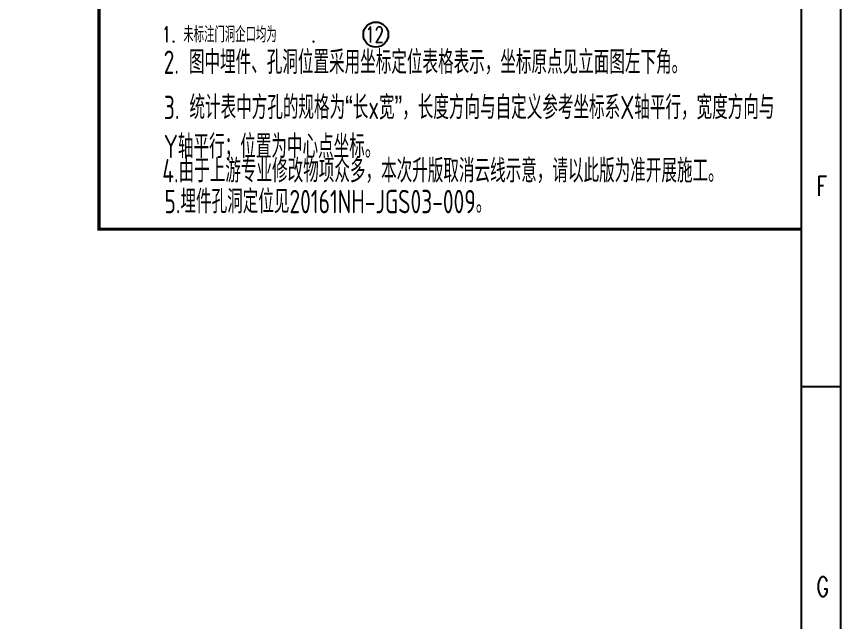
# Model space of a CAD drawing. Extents: x -383207 to 558143, y -95136 to 11777.
# Drawn here: x 321445 to 326723, y -90098 to -86223 of the extents above; entities that cross this region are included whole.
import ezdxf
from ezdxf.enums import TextEntityAlignment as Align

# ---------------------------------------------------------------- set-up
doc = ezdxf.new("R2010")
doc.units = 0
doc.linetypes.add('CONTINOUS', pattern=[0])
doc.layers.get('0').update_dxf_attribs({"linetype": 'CONTINUOUS'})
for name, color, linetype in [('B版云线202106', 2, 'CONTINUOUS'), ('TEXT', 4, 'CONTINUOUS'), ('图框', 4, 'CONTINOUS'), ('缩略图', 4, 'CONTINUOUS')]:
    doc.layers.add(name, color=color, linetype=linetype)
doc.styles.add('ACP1000普通样式', font='tssdeng.shx', dxfattribs={"width": 0.7, "bigfont": 'tssdchn.shx'})
doc.styles.add('HZ', font='TXT.shx', dxfattribs={"width": 0.7, "bigfont": 'hz.shx'})
doc.styles.add('RH', font='romans.shx', dxfattribs={"width": 0.7, "bigfont": 'hz.shx'})

# ---------------------------------------------------------------- blocks, each defined once
blk = doc.blocks.new('tk2')
at = {"color": 4, "flags": 128}
blk.add_lwpolyline([(119249.9, -525783.4), (119249.9, -546808.4)], dxfattribs=at)
blk.add_lwpolyline([(90149.9, -526033.4), (118997.9, -526033.4), (118997.9, -546558.4), (90149.9, -546558.4)], close=True)
at = {"flags": 128}
blk.add_lwpolyline([(118999.9, -541427.2), (119249.9, -541427.2)], dxfattribs=at)
at = {"color": 0, "style": 'HZ', "width": 0.7}
for s, p in [('F', (119096.3, -540207.1)), ('G', (119096.3, -542772.7))]:
    blk.add_text(s, height=125, dxfattribs=at).set_placement(p)

msp = doc.modelspace()

# ---------------------------------------------------------------- linework, layer by layer
msp.add_lwpolyline([(296998.5, -72948.5), (326723.5, -72948.5), (326723.5, -93973.5), (296998.5, -93973.5)], close=True)
at = {"layer": '图框', "color": 6}
msp.add_circle((323746.8, -86338.9), 80, dxfattribs=at)
at = {"layer": '缩略图', "const_width": 20}
msp.add_lwpolyline([(326473.5, -87585.7), (321973.5, -87585.7), (321973.5, -73198.5)], dxfattribs=at)

# ---------------------------------------------------------------- block references
at = {"layer": 'B版云线202106'}
msp.add_blockref('tk2', (207473.6, 452834.9), dxfattribs=at)

# ---------------------------------------------------------------- texts
at = {"layer": 'TEXT', "color": 1, "style": 'ACP1000普通样式', "width": 0.7}
for s, p in [('2. 图中埋件、孔洞位置采用坐标定位表格表示，坐标原点见立面图左下角。', (322387.8, -86636.2)), ('4.由于上游专业修改物项众多，本次升版取消云线示意，请以此版为准开展施工。', (322378.9, -87331.4)), ('5.埋件孔洞定位见20161NH-JGS03-009。', (322392.8, -87528.8))]:
    msp.add_text(s, height=150, dxfattribs=at).set_placement(p, align=Align.BOTTOM_LEFT)
at = {"layer": 'TEXT', "color": 1, "insert": (322389.2, -86730.9), "char_height": 150, "attachment_point": 1, "style": 'ACP1000普通样式'}
msp.add_mtext_dynamic_manual_height_columns('3. 统计表中方孔的规格为“长x宽”，长度方向与自定义参考坐标系X轴平行，宽度方向与Y轴平行；位置为中心点坐标。', width=3911.658, gutter_width=1000, heights=[482.1], dxfattribs=at)
at = {"layer": '图框', "color": 6, "style": 'RH', "width": 0.7}
for s, p in [('1. 未标注门洞企口均为    .', (322375.6, -86388.6)), ('12', (323679, -86389.5))]:
    msp.add_text(s, height=100, dxfattribs=at).set_placement(p)

doc.saveas('drawing.dxf')
